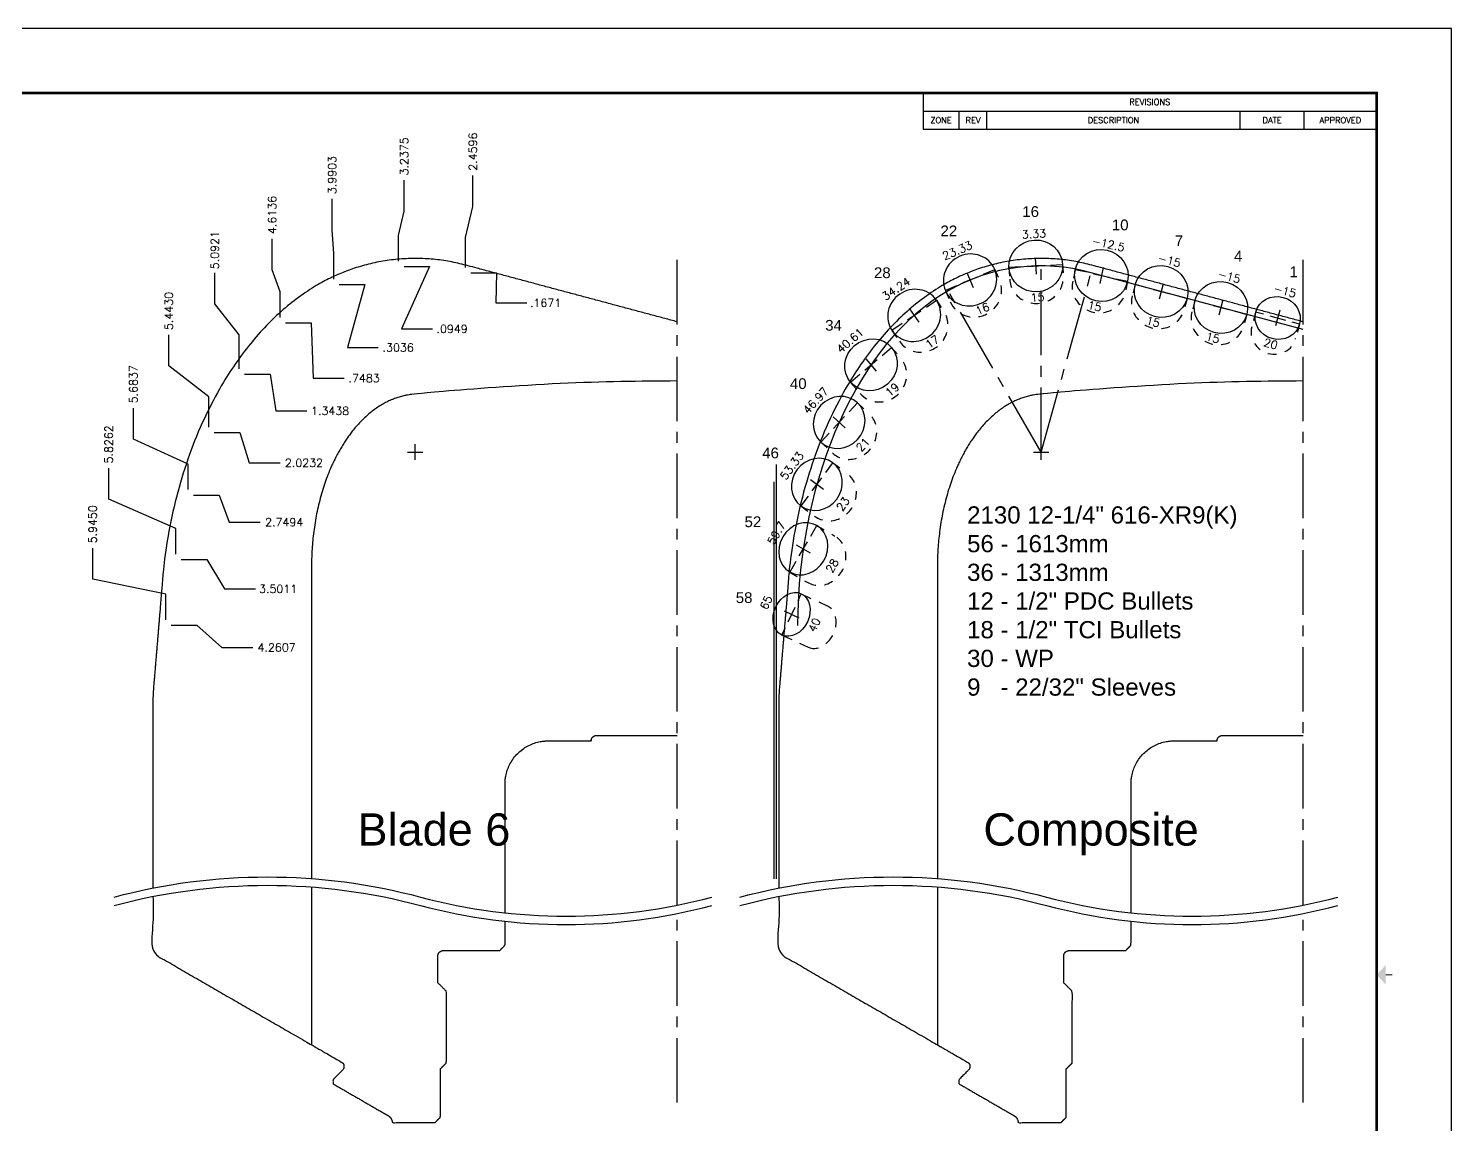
# Model space of a CAD drawing. Header units: inches. Extents: x -34 to 55.4, y 0 to 22.
# Drawn here: x 17.46 to 34, y 9.26 to 22 of the extents above; entities that cross this region are included whole.
import ezdxf
from ezdxf.enums import TextEntityAlignment as Align

# ---------------------------------------------------------------- set-up
doc = ezdxf.new("R2010")
doc.units = ezdxf.units.IN
doc.header["$MEASUREMENT"] = 0
doc.header["$PDMODE"] = 35
doc.linetypes.add('CENTER2', pattern=[1.125, 0.75, -0.125, 0.125, -0.125])
doc.linetypes.add('HIDDEN2', pattern=[0.1875, 0.125, -0.0625])
doc.layers.get('Defpoints').update_dxf_attribs({"color": 10})
for name, color, linetype in [('Blade1', 30, 'Continuous'), ('CLine', 5, 'CENTER2'), ('Dims', 4, 'Continuous'), ('TEXT', 3, 'Continuous'), ('Title Block', 7, 'Continuous')]:
    doc.layers.add(name, color=color, linetype=linetype)
doc.styles.add('RomanD', font='romand.shx', dxfattribs={"width": 0.9})
doc.styles.add('RomanS', font='romans')
doc.styles.get("Standard").update_dxf_attribs({"font": 'arial.ttf'})
doc.dimstyles.new('Copy of Standard', dxfattribs={"dimtxt": 0.094, "dimasz": 0.18, "dimexe": 0.0625, "dimexo": 0.0625, "dimgap": 0.045, "dimtad": 0, "dimtih": 1, "dimtoh": 1, "dimdec": 4, "dimzin": 4, "dimdsep": 46, "dimtxsty": 'RomanS', "dimcen": 0.09, "dimadec": 3, "dimazin": 1, "dimtfac": 1, "dimtdec": 4, "dimtofl": 0, "dimtmove": 0, "dimatfit": 1, "dimfxl": 1, "dimtolj": 1, "dimtzin": 0, "dimarcsym": 0})

# ---------------------------------------------------------------- blocks, each defined once
blk = doc.blocks.new('COT_Dblock')
at = {"layer": 'Defpoints'}
blk.add_point((33.812, 21.812), dxfattribs=at)
at = {"layer": 'Title Block'}
for p, q in [((27.857, 21.25), (27.857, 20.828)), ((27.857, 21.039), (33.13, 21.039)), ((28.278, 20.828), (28.278, 21.039)), ((28.599, 20.828), (28.599, 21.039)), ((31.544, 20.828), (31.544, 21.039)), ((32.286, 20.828), (32.286, 21.039)), ((27.857, 20.828), (33.13, 20.828))]:
    blk.add_line(p, q, dxfattribs=at)
at = {"layer": 'Title Block', "color": 8}
blk.add_lwpolyline([(0, 0), (34, 0), (34, 22), (0, 22)], close=True, dxfattribs=at)
at = {"layer": 'Title Block', "const_width": 0.03}
blk.add_lwpolyline([(33.13, 21.25), (0.87, 21.25), (0.87, 0.75), (33.13, 0.75)], close=True, dxfattribs=at)
at = {"layer": 'Title Block', "const_width": 0.015}
blk.add_lwpolyline([(33.31, 11), (33.235, 11)], dxfattribs=at)
at = {"layer": 'Title Block'}
blk.add_solid([(33.235, 10.887), (33.235, 11.113), (33.13, 11)], dxfattribs=at)
at = {"layer": 'Title Block', "style": 'RomanS'}
for s, height, p in [('REVISIONS', 0.0703, (30.493, 21.145)), ('ZONE', 0.0703, (28.067, 20.934)), ('REV', 0.0703, (28.439, 20.934)), ('DESCRIPTION', 0.07031, (30.071, 20.934)), ('DATE', 0.0703, (31.915, 20.934)), ('APPROVED', 0.0703, (32.708, 20.934))]:
    blk.add_text(s, height=height, dxfattribs=at).set_placement(p, align=Align.MIDDLE_CENTER)
at = {"layer": 'Title Block', "color": 1, "style": 'RomanS', "flags": 8}
for tag, p in [('FNAME', (0.62, 3.75)), ('REVDATE', (0.62, 2.25)), ('USER', (0.62, 0.75))]:
    blk.add_attdef(tag, text='', height=0.047, rotation=90, dxfattribs=at).set_placement(p, align=Align.BOTTOM_LEFT)
at = {"layer": 'Title Block', "color": 3, "style": 'RomanS', "flags": 8}
blk.add_attdef('DRAWN', text='', height=0.11, dxfattribs=at).set_placement((28.7, 1.984), align=Align.MIDDLE_CENTER)
for tag, p in [('DDATE', (28.356, 1.672)), ('CHECK', (28.356, 1.406)), ('MATRL', (28.356, 1.149)), ('PDATE', (28.356, 0.883)), ('SCALE', (29.896, 0.855)), ('SHEET', (32.005, 0.855))]:
    blk.add_attdef(tag, text='', height=0.094, dxfattribs=at).set_placement(p, align=Align.MIDDLE_LEFT)
at = {"layer": 'Title Block', "color": 3, "style": 'RomanD', "width": 0.9, "flags": 8}
for tag, height, p in [('TITL1', 0.125, (31.337, 1.684)), ('TITL2', 0.094, (31.337, 1.514)), ('TITL3', 0.094, (31.337, 1.374))]:
    blk.add_attdef(tag, text='', height=height, dxfattribs=at).set_placement(p, align=Align.MIDDLE_CENTER)
at = {"layer": 'Title Block', "color": 3, "style": 'RomanS', "flags": 8}
for tag, p in [('FSCM#', (30.337, 1.121)), ('DWG#', (31.81, 1.121)), ('REV#', (32.97, 1.121))]:
    blk.add_attdef(tag, text='', height=0.094, dxfattribs=at).set_placement(p, align=Align.TOP_CENTER)
blk = doc.blocks.new('CMark')
at = {"layer": 'CLine'}
for p, q in [((-0.094, 0), (0.094, 0)), ((0, 0.094), (0, -0.094))]:
    blk.add_line(p, q, dxfattribs=at)
blk = doc.blocks.new('1613@15')
for p, q in [((-0.17, 0), (-0.312, 0)), ((0.171, 0), (0.312, 0))]:
    blk.add_line(p, q)
at = {"color": 8, "linetype": 'HIDDEN2', "ltscale": 0.5}
blk.add_line((-0.312, 0), (-0.312, -0.135), dxfattribs=at)
at = {"color": 8, "linetype": 'HIDDEN2', "ltscale": 0.5, "flags": 128}
blk.add_lwpolyline([(0.312, 0), (0.312, -0.135)], dxfattribs=at)
blk.add_ellipse((0, 0), major_axis=(-0.312, 0), ratio=0.965926, start_param=-3.141592653589793, end_param=3.141592653589793)
at = {"color": 8, "linetype": 'HIDDEN2', "ltscale": 0.5}
blk.add_ellipse((0, -0.135), major_axis=(-0.312, 0), ratio=0.965926, start_param=0, end_param=3.141593, dxfattribs=at)
blk.add_blockref('CMark', (0, 0))
at = {"style": 'RomanS'}
blk.add_text('15', height=0.094, dxfattribs=at).set_placement((0, -0.364), align=Align.MIDDLE_CENTER)
blk.add_attdef('ANG', text='', height=0.094, dxfattribs=at).set_placement((0, 0.298), align=Align.BOTTOM_CENTER)
blk = doc.blocks.new('1313@20')
for p, q in [((-0.17, 0), (-0.265, 0)), ((0.171, 0), (0.264, 0))]:
    blk.add_line(p, q)
at = {"color": 8, "linetype": 'HIDDEN2', "ltscale": 0.5}
blk.add_line((-0.265, 0), (-0.265, -0.178), dxfattribs=at)
at = {"color": 8, "linetype": 'HIDDEN2', "ltscale": 0.5, "flags": 128}
blk.add_lwpolyline([(0.264, 0), (0.264, -0.178)], dxfattribs=at)
blk.add_ellipse((0, 0), major_axis=(0.264, 0), ratio=0.939693)
at = {"color": 8, "linetype": 'HIDDEN2', "ltscale": 0.5}
blk.add_ellipse((0, -0.178), major_axis=(0.264, 0), ratio=0.939693, start_param=3.141593, end_param=6.283185, dxfattribs=at)
blk.add_blockref('CMark', (0, 0))
at = {"style": 'RomanS'}
blk.add_text('20', height=0.094, dxfattribs=at).set_placement((0, -0.311), align=Align.MIDDLE_CENTER)
blk.add_attdef('ANG', text='', height=0.094, dxfattribs=at).set_placement((0, 0.251), align=Align.BOTTOM_CENTER)
blk = doc.blocks.new('*D297')
at = {"layer": 'Defpoints', "color": 0, "transparency": 16777216}
for p in [(22.625, 20.29), (25, 19.327), (22.54, 19.16)]:
    blk.add_point(p, dxfattribs=at)
at = {"layer": 'Dims', "color": 0, "lineweight": -2, "transparency": 16777216}
for p, q in [((22.625, 19.93), (22.625, 20.29)), ((22.54, 19.57), (22.625, 19.93)), ((22.54, 19.222), (22.54, 19.57))]:
    blk.add_line(p, q, dxfattribs=at)
at = {"layer": 'Dims', "color": 0, "transparency": 16777216, "insert": (22.625, 20.568), "char_height": 0.094, "attachment_point": 5, "rotation": 90, "style": 'RomanS'}
blk.add_mtext('\\A1;2.4596', dxfattribs=at)
blk = doc.blocks.new('*D298')
at = {"layer": 'Defpoints', "color": 0, "transparency": 16777216}
for p in [(21.826, 20.236), (21.762, 19.232), (25, 19.327)]:
    blk.add_point(p, dxfattribs=at)
at = {"layer": 'Dims', "color": 0, "lineweight": -2, "transparency": 16777216}
for p, q in [((21.826, 19.876), (21.826, 20.236)), ((21.762, 19.592), (21.826, 19.876)), ((21.762, 19.294), (21.762, 19.592))]:
    blk.add_line(p, q, dxfattribs=at)
at = {"layer": 'Dims', "color": 0, "transparency": 16777216, "insert": (21.826, 20.513), "char_height": 0.094, "attachment_point": 5, "rotation": 90, "style": 'RomanS'}
blk.add_mtext('\\A1;3.2375', dxfattribs=at)
blk = doc.blocks.new('*D299')
at = {"layer": 'Defpoints', "color": 0, "transparency": 16777216}
for p in [(20.989, 20.019), (25, 19.327), (21.01, 19.023)]:
    blk.add_point(p, dxfattribs=at)
at = {"layer": 'Dims', "color": 0, "lineweight": -2, "transparency": 16777216}
for p, q in [((20.989, 19.659), (20.989, 20.019)), ((21.01, 19.383), (20.989, 19.659)), ((21.01, 19.086), (21.01, 19.383))]:
    blk.add_line(p, q, dxfattribs=at)
at = {"layer": 'Dims', "color": 0, "transparency": 16777216, "insert": (20.989, 20.296), "char_height": 0.094, "attachment_point": 5, "rotation": 90, "style": 'RomanS'}
blk.add_mtext('\\A1;3.9903', dxfattribs=at)
blk = doc.blocks.new('*D300')
at = {"layer": 'Defpoints', "color": 0, "transparency": 16777216}
for p in [(20.291, 19.554), (25, 19.327), (20.386, 18.578)]:
    blk.add_point(p, dxfattribs=at)
at = {"layer": 'Dims', "color": 0, "lineweight": -2, "transparency": 16777216}
for p, q in [((20.291, 19.194), (20.291, 19.554)), ((20.386, 18.938), (20.291, 19.194)), ((20.386, 18.641), (20.386, 18.938))]:
    blk.add_line(p, q, dxfattribs=at)
at = {"layer": 'Dims', "color": 0, "transparency": 16777216, "insert": (20.291, 19.832), "char_height": 0.094, "attachment_point": 5, "rotation": 90, "style": 'RomanS'}
blk.add_mtext('\\A1;4.6136', dxfattribs=at)
blk = doc.blocks.new('*D301')
at = {"layer": 'Defpoints', "color": 0, "transparency": 16777216}
for p in [(25, 19.327), (19.625, 19.159), (19.908, 17.983)]:
    blk.add_point(p, dxfattribs=at)
at = {"layer": 'Dims', "color": 0, "lineweight": -2, "transparency": 16777216}
for p, q in [((19.625, 18.799), (19.625, 19.159)), ((19.908, 18.439), (19.625, 18.799)), ((19.908, 18.045), (19.908, 18.439))]:
    blk.add_line(p, q, dxfattribs=at)
at = {"layer": 'Dims', "color": 0, "transparency": 16777216, "insert": (19.625, 19.423), "char_height": 0.094, "attachment_point": 5, "rotation": 90, "style": 'RomanS'}
blk.add_mtext('\\A1;5.0921', dxfattribs=at)
blk = doc.blocks.new('*D302')
at = {"layer": 'Defpoints', "color": 0, "transparency": 16777216}
for p in [(25, 19.327), (19.09, 18.438), (19.557, 17.303)]:
    blk.add_point(p, dxfattribs=at)
at = {"layer": 'Dims', "color": 0, "lineweight": -2, "transparency": 16777216}
for p, q in [((19.09, 18.078), (19.09, 18.438)), ((19.557, 17.718), (19.09, 18.078)), ((19.557, 17.366), (19.557, 17.718))]:
    blk.add_line(p, q, dxfattribs=at)
at = {"layer": 'Dims', "color": 0, "transparency": 16777216, "insert": (19.09, 18.716), "char_height": 0.094, "attachment_point": 5, "rotation": 90, "style": 'RomanS'}
blk.add_mtext('\\A1;5.4430', dxfattribs=at)
blk = doc.blocks.new('*D303')
at = {"layer": 'Defpoints', "color": 0, "transparency": 16777216}
for p in [(25, 19.327), (18.679, 17.586), (19.316, 16.577)]:
    blk.add_point(p, dxfattribs=at)
at = {"layer": 'Dims', "color": 0, "lineweight": -2, "transparency": 16777216}
for p, q in [((18.679, 17.226), (18.679, 17.586)), ((19.316, 16.937), (18.679, 17.226)), ((19.316, 16.64), (19.316, 16.937))]:
    blk.add_line(p, q, dxfattribs=at)
at = {"layer": 'Dims', "color": 0, "transparency": 16777216, "insert": (18.679, 17.864), "char_height": 0.094, "attachment_point": 5, "rotation": 90, "style": 'RomanS'}
blk.add_mtext('\\A1;5.6837', dxfattribs=at)
blk = doc.blocks.new('*D304')
at = {"layer": 'Defpoints', "color": 0, "transparency": 16777216}
for p in [(25, 19.327), (18.392, 16.889), (19.174, 15.826)]:
    blk.add_point(p, dxfattribs=at)
at = {"layer": 'Dims', "color": 0, "lineweight": -2, "transparency": 16777216}
for p, q in [((18.392, 16.529), (18.392, 16.889)), ((19.174, 16.186), (18.392, 16.529)), ((19.174, 15.888), (19.174, 16.186))]:
    blk.add_line(p, q, dxfattribs=at)
at = {"layer": 'Dims', "color": 0, "transparency": 16777216, "insert": (18.392, 17.166), "char_height": 0.094, "attachment_point": 5, "rotation": 90, "style": 'RomanS'}
blk.add_mtext('\\A1;5.8262', dxfattribs=at)
blk = doc.blocks.new('*D305')
at = {"layer": 'Defpoints', "color": 0, "transparency": 16777216}
for p in [(25, 19.327), (18.206, 15.959), (19.055, 15.066)]:
    blk.add_point(p, dxfattribs=at)
at = {"layer": 'Dims', "color": 0, "lineweight": -2, "transparency": 16777216}
for p, q in [((18.206, 15.599), (18.206, 15.959)), ((19.055, 15.426), (18.206, 15.599)), ((19.055, 15.128), (19.055, 15.426))]:
    blk.add_line(p, q, dxfattribs=at)
at = {"layer": 'Dims', "color": 0, "transparency": 16777216, "insert": (18.206, 16.237), "char_height": 0.094, "attachment_point": 5, "rotation": 90, "style": 'RomanS'}
blk.add_mtext('\\A1;5.9450', dxfattribs=at)
blk = doc.blocks.new('*D306')
at = {"layer": 'Defpoints', "color": 0, "transparency": 16777216}
for p in [(25, 19.327), (19.055, 15.066), (20.067, 14.805)]:
    blk.add_point(p, dxfattribs=at)
at = {"layer": 'Dims', "color": 0, "lineweight": -2, "transparency": 16777216}
for p, q in [((19.117, 15.066), (19.415, 15.066)), ((19.415, 15.066), (19.707, 14.805)), ((19.707, 14.805), (20.067, 14.805))]:
    blk.add_line(p, q, dxfattribs=at)
at = {"layer": 'Dims', "color": 0, "transparency": 16777216, "insert": (20.344, 14.805), "char_height": 0.094, "attachment_point": 5, "style": 'RomanS'}
blk.add_mtext('\\A1;4.2607', dxfattribs=at)
blk = doc.blocks.new('*D307')
at = {"layer": 'Defpoints', "color": 0, "transparency": 16777216}
for p in [(25, 19.327), (19.174, 15.826), (20.098, 15.486)]:
    blk.add_point(p, dxfattribs=at)
at = {"layer": 'Dims', "color": 0, "lineweight": -2, "transparency": 16777216}
for p, q in [((19.236, 15.826), (19.534, 15.826)), ((19.534, 15.826), (19.738, 15.486)), ((19.738, 15.486), (20.098, 15.486))]:
    blk.add_line(p, q, dxfattribs=at)
at = {"layer": 'Dims', "color": 0, "transparency": 16777216, "insert": (20.362, 15.486), "char_height": 0.094, "attachment_point": 5, "style": 'RomanS'}
blk.add_mtext('\\A1;3.5011', dxfattribs=at)
blk = doc.blocks.new('*D308')
at = {"layer": 'Defpoints', "color": 0, "transparency": 16777216}
for p in [(25, 19.327), (19.316, 16.577), (20.152, 16.261)]:
    blk.add_point(p, dxfattribs=at)
at = {"layer": 'Dims', "color": 0, "lineweight": -2, "transparency": 16777216}
for p, q in [((19.379, 16.577), (19.676, 16.577)), ((19.676, 16.577), (19.792, 16.261)), ((19.792, 16.261), (20.152, 16.261))]:
    blk.add_line(p, q, dxfattribs=at)
at = {"layer": 'Dims', "color": 0, "transparency": 16777216, "insert": (20.432, 16.261), "char_height": 0.094, "attachment_point": 5, "style": 'RomanS'}
blk.add_mtext('\\A1;2.7494', dxfattribs=at)
blk = doc.blocks.new('*D309')
at = {"layer": 'Defpoints', "color": 0, "transparency": 16777216}
for p in [(25, 19.327), (19.557, 17.303), (20.384, 16.951)]:
    blk.add_point(p, dxfattribs=at)
at = {"layer": 'Dims', "color": 0, "lineweight": -2, "transparency": 16777216}
for p, q in [((19.619, 17.303), (19.917, 17.303)), ((19.917, 17.303), (20.024, 16.951)), ((20.024, 16.951), (20.384, 16.951))]:
    blk.add_line(p, q, dxfattribs=at)
at = {"layer": 'Dims', "color": 0, "transparency": 16777216, "insert": (20.662, 16.951), "char_height": 0.094, "attachment_point": 5, "style": 'RomanS'}
blk.add_mtext('\\A1;2.0232', dxfattribs=at)
blk = doc.blocks.new('*D310')
at = {"layer": 'Defpoints', "color": 0, "transparency": 16777216}
for p in [(25, 19.327), (19.908, 17.983), (20.694, 17.555)]:
    blk.add_point(p, dxfattribs=at)
at = {"layer": 'Dims', "color": 0, "lineweight": -2, "transparency": 16777216}
for p, q in [((19.97, 17.983), (20.268, 17.983)), ((20.268, 17.983), (20.334, 17.555)), ((20.334, 17.555), (20.694, 17.555))]:
    blk.add_line(p, q, dxfattribs=at)
at = {"layer": 'Dims', "color": 0, "transparency": 16777216, "insert": (20.966, 17.555), "char_height": 0.094, "attachment_point": 5, "style": 'RomanS'}
blk.add_mtext('\\A1;1.3438', dxfattribs=at)
blk = doc.blocks.new('*D311')
at = {"layer": 'Defpoints', "color": 0, "transparency": 16777216}
for p in [(25, 19.327), (20.386, 18.578), (21.13, 17.935)]:
    blk.add_point(p, dxfattribs=at)
at = {"layer": 'Dims', "color": 0, "lineweight": -2, "transparency": 16777216}
for p, q in [((20.449, 18.578), (20.746, 18.578)), ((20.746, 18.578), (20.77, 17.935)), ((20.77, 17.935), (21.13, 17.935))]:
    blk.add_line(p, q, dxfattribs=at)
at = {"layer": 'Dims', "color": 0, "transparency": 16777216, "insert": (21.361, 17.935), "char_height": 0.094, "attachment_point": 5, "style": 'RomanS'}
blk.add_mtext('\\A1;.7483', dxfattribs=at)
blk = doc.blocks.new('*D312')
at = {"layer": 'Defpoints', "color": 0, "transparency": 16777216}
for p in [(25, 19.327), (21.01, 19.023), (21.526, 18.291)]:
    blk.add_point(p, dxfattribs=at)
at = {"layer": 'Dims', "color": 0, "lineweight": -2, "transparency": 16777216}
for p, q in [((21.072, 19.023), (21.37, 19.023)), ((21.37, 19.023), (21.166, 18.291)), ((21.166, 18.291), (21.526, 18.291))]:
    blk.add_line(p, q, dxfattribs=at)
at = {"layer": 'Dims', "color": 0, "transparency": 16777216, "insert": (21.757, 18.291), "char_height": 0.094, "attachment_point": 5, "style": 'RomanS'}
blk.add_mtext('\\A1;.3036', dxfattribs=at)
blk = doc.blocks.new('*D313')
at = {"layer": 'Defpoints', "color": 0, "transparency": 16777216}
for p in [(21.762, 19.232), (25, 19.327), (22.156, 18.508)]:
    blk.add_point(p, dxfattribs=at)
at = {"layer": 'Dims', "color": 0, "lineweight": -2, "transparency": 16777216}
for p, q in [((22.122, 19.232), (21.796, 18.508)), ((21.825, 19.232), (22.122, 19.232)), ((21.796, 18.508), (22.156, 18.508))]:
    blk.add_line(p, q, dxfattribs=at)
at = {"layer": 'Dims', "color": 0, "transparency": 16777216, "insert": (22.384, 18.508), "char_height": 0.094, "attachment_point": 5, "style": 'RomanS'}
blk.add_mtext('\\A1;.0949', dxfattribs=at)
blk = doc.blocks.new('*D314')
at = {"layer": 'Defpoints', "color": 0, "transparency": 16777216}
for p in [(25, 19.327), (22.54, 19.16), (23.253, 18.81)]:
    blk.add_point(p, dxfattribs=at)
at = {"layer": 'Dims', "color": 0, "lineweight": -2, "transparency": 16777216}
for p, q in [((22.603, 19.16), (22.9, 19.16)), ((22.9, 19.16), (22.893, 18.81)), ((22.893, 18.81), (23.253, 18.81))]:
    blk.add_line(p, q, dxfattribs=at)
at = {"layer": 'Dims', "color": 0, "transparency": 16777216, "insert": (23.47, 18.81), "char_height": 0.094, "attachment_point": 5, "style": 'RomanS'}
blk.add_mtext('\\A1;.1671', dxfattribs=at)
blk = doc.blocks.new('1313@40')
for p, q in [((-0.265, 0), (-0.177, 0)), ((0.177, 0), (0.264, 0))]:
    blk.add_line(p, q)
at = {"color": 8, "linetype": 'HIDDEN2'}
for p, q in [((-0.265, 0), (-0.265, -0.334)), ((0.264, 0), (0.264, -0.334))]:
    blk.add_line(p, q, dxfattribs=at)
blk.add_ellipse((0, 0), major_axis=(0.265, 0), ratio=0.765974)
blk.add_ellipse((0, -0.334), major_axis=(-0.265, 0), ratio=0.765974, start_param=0, end_param=3.141593, dxfattribs=at)
blk.add_blockref('CMark', (0, 0))
at = {"style": 'RomanS'}
blk.add_text('40', height=0.094, dxfattribs=at).set_placement((0, -0.292), align=Align.MIDDLE_CENTER)
blk.add_attdef('ANG', text='', height=0.094, dxfattribs=at).set_placement((0, 0.251), align=Align.BOTTOM_CENTER)
blk = doc.blocks.new('1613@28')
for p, q in [((-0.17, 0), (-0.313, 0)), ((0.171, 0), (0.312, 0))]:
    blk.add_line(p, q)
at = {"color": 8, "linetype": 'HIDDEN2', "ltscale": 0.5}
blk.add_line((-0.313, 0), (-0.313, -0.244), dxfattribs=at)
at = {"color": 8, "linetype": 'HIDDEN2', "ltscale": 0.5, "flags": 128}
blk.add_lwpolyline([(0.312, 0), (0.312, -0.244)], dxfattribs=at)
blk.add_ellipse((0, 0), major_axis=(-0.312, 0), ratio=0.882944, start_param=3.141593, end_param=9.424778)
at = {"color": 8, "linetype": 'HIDDEN2', "ltscale": 0.5}
blk.add_ellipse((0, -0.244), major_axis=(-0.312, 0), ratio=0.882944, start_param=0, end_param=3.141593, dxfattribs=at)
blk.add_blockref('CMark', (0, 0))
at = {"style": 'RomanS'}
blk.add_text('28', height=0.094, dxfattribs=at).set_placement((0, -0.389), align=Align.MIDDLE_CENTER)
blk.add_attdef('ANG', text='', height=0.094, dxfattribs=at).set_placement((0, 0.287), align=Align.BOTTOM_CENTER)
blk = doc.blocks.new('1613@23')
for p, q in [((-0.17, 0), (-0.313, 0)), ((0.171, 0), (0.312, 0))]:
    blk.add_line(p, q)
at = {"color": 8, "linetype": 'HIDDEN2', "ltscale": 0.5}
blk.add_line((-0.313, 0), (-0.313, -0.203), dxfattribs=at)
at = {"color": 8, "linetype": 'HIDDEN2', "ltscale": 0.5, "flags": 128}
blk.add_lwpolyline([(0.312, 0), (0.312, -0.203)], dxfattribs=at)
blk.add_ellipse((0, 0), major_axis=(-0.312, 0), ratio=0.920512, start_param=3.141593, end_param=9.424778)
at = {"color": 8, "linetype": 'HIDDEN2', "ltscale": 0.5}
blk.add_ellipse((0, -0.203), major_axis=(-0.312, 0), ratio=0.920512, start_param=0, end_param=3.141593, dxfattribs=at)
blk.add_blockref('CMark', (0, 0))
at = {"style": 'RomanS'}
blk.add_text('23', height=0.094, dxfattribs=at).set_placement((-0.001, -0.379), align=Align.MIDDLE_CENTER)
blk.add_attdef('ANG', text='', height=0.094, dxfattribs=at).set_placement((0, 0.287), align=Align.BOTTOM_CENTER)
blk = doc.blocks.new('1613@21')
for p, q in [((-0.17, 0), (-0.313, 0)), ((0.171, 0), (0.312, 0))]:
    blk.add_line(p, q)
at = {"color": 8, "linetype": 'HIDDEN2', "ltscale": 0.5}
blk.add_line((-0.313, 0), (-0.313, -0.186), dxfattribs=at)
at = {"color": 8, "linetype": 'HIDDEN2', "ltscale": 0.5, "flags": 128}
blk.add_lwpolyline([(0.312, 0), (0.312, -0.186)], dxfattribs=at)
blk.add_ellipse((0, 0), major_axis=(-0.312, 0), ratio=0.933568, start_param=3.141593, end_param=9.424778)
at = {"color": 8, "linetype": 'HIDDEN2', "ltscale": 0.5}
blk.add_ellipse((0, -0.186), major_axis=(-0.312, 0), ratio=0.933568, start_param=0, end_param=3.141593, dxfattribs=at)
blk.add_blockref('CMark', (0, 0))
at = {"style": 'RomanS'}
blk.add_text('21', height=0.094, dxfattribs=at).set_placement((0, -0.377), align=Align.MIDDLE_CENTER)
blk.add_attdef('ANG', text='', height=0.094, dxfattribs=at).set_placement((0, 0.298), align=Align.BOTTOM_CENTER)
blk = doc.blocks.new('1613@19')
for p, q in [((-0.17, 0), (-0.313, 0)), ((0.171, 0), (0.312, 0))]:
    blk.add_line(p, q)
at = {"color": 8, "linetype": 'HIDDEN2', "ltscale": 0.5}
blk.add_line((-0.313, 0), (-0.313, -0.169), dxfattribs=at)
at = {"color": 8, "linetype": 'HIDDEN2', "ltscale": 0.5, "flags": 128}
blk.add_lwpolyline([(0.312, 0), (0.312, -0.169)], dxfattribs=at)
at = {"extrusion": (0, 0, -1)}
blk.add_ellipse((0, 0), major_axis=(-0.312, 0), ratio=0.945519, start_param=3.141593, end_param=9.424778, dxfattribs=at)
at = {"color": 8, "linetype": 'HIDDEN2', "ltscale": 0.5}
blk.add_ellipse((0, -0.169), major_axis=(0.312, 0), ratio=0.945519, start_param=3.141593, end_param=6.283185, dxfattribs=at)
blk.add_blockref('CMark', (0, 0))
at = {"style": 'RomanS'}
blk.add_text('19', height=0.094, dxfattribs=at).set_placement((0, -0.379), align=Align.MIDDLE_CENTER)
blk.add_attdef('ANG', text='', height=0.094, dxfattribs=at).set_placement((0, 0.298), align=Align.BOTTOM_CENTER)
blk = doc.blocks.new('1613@17')
for p, q in [((-0.17, 0), (-0.313, 0)), ((0.171, 0), (0.312, 0))]:
    blk.add_line(p, q)
at = {"color": 8, "linetype": 'HIDDEN2', "ltscale": 0.5}
blk.add_line((-0.313, 0), (-0.313, -0.152), dxfattribs=at)
at = {"color": 8, "linetype": 'HIDDEN2', "ltscale": 0.5, "flags": 128}
blk.add_lwpolyline([(0.312, 0), (0.312, -0.152)], dxfattribs=at)
blk.add_ellipse((0, 0), major_axis=(-0.312, 0), ratio=0.95632, start_param=3.141593, end_param=9.424778)
at = {"color": 8, "linetype": 'HIDDEN2', "ltscale": 0.5}
blk.add_ellipse((0, -0.152), major_axis=(-0.312, 0), ratio=0.95632, start_param=0, end_param=3.141593, dxfattribs=at)
blk.add_blockref('CMark', (0, 0))
at = {"style": 'RomanS'}
blk.add_text('17', height=0.094, dxfattribs=at).set_placement((0.001, -0.373), align=Align.MIDDLE_CENTER)
blk.add_attdef('ANG', text='', height=0.094, dxfattribs=at).set_placement((0, 0.298), align=Align.BOTTOM_CENTER)
blk = doc.blocks.new('1613@16')
for p, q in [((-0.17, 0), (-0.312, 0)), ((0.171, 0), (0.312, 0))]:
    blk.add_line(p, q)
at = {"color": 8, "linetype": 'HIDDEN2', "ltscale": 0.5}
blk.add_line((-0.312, 0), (-0.312, -0.143), dxfattribs=at)
at = {"color": 8, "linetype": 'HIDDEN2', "ltscale": 0.5, "flags": 128}
blk.add_lwpolyline([(0.312, 0), (0.312, -0.143)], dxfattribs=at)
at = {"extrusion": (0, 0, -1)}
blk.add_ellipse((0, 0), major_axis=(-0.312, 0), ratio=0.961248, start_param=-3.141592653589793, end_param=3.141592653589793, dxfattribs=at)
at = {"color": 8, "linetype": 'HIDDEN2', "ltscale": 0.5}
blk.add_ellipse((0, -0.143), major_axis=(0.312, 0), ratio=0.953717, start_param=3.141593, end_param=6.283185, dxfattribs=at)
blk.add_blockref('CMark', (0, 0))
at = {"style": 'RomanS'}
blk.add_text('16', height=0.094, dxfattribs=at).set_placement((0, -0.364), align=Align.MIDDLE_CENTER)
blk.add_attdef('ANG', text='', height=0.094, dxfattribs=at).set_placement((0, 0.298), align=Align.BOTTOM_CENTER)

msp = doc.modelspace()

# ---------------------------------------------------------------- linework, layer by layer
at = {"color": 1}
for p, q in [((32.27467, 18.50056), (29.81175, 19.16049)), ((26.14967, 16.93138), (26.14967, 12.11695)), ((26.12467, 16.73147), (26.12467, 12.11695))]:
    msp.add_line(p, q, dxfattribs=at)
for points in [[(18.45493, 11.90401, -0.1312544), (22.0161, 11.90401, 0.1312544), (25.40304, 11.90401)], [(25.72971, 11.90401, -0.1312544), (29.29088, 11.90401, 0.1312544), (32.67782, 11.90401)], [(18.45493, 11.80651, -0.1312544), (22.0161, 11.80651, 0.1312544), (25.40304, 11.80651)], [(25.72971, 11.80651, -0.1312544), (29.29088, 11.80651, 0.1312544), (32.67782, 11.80651)]]:
    msp.add_lwpolyline(points, format="xyb")
msp.add_arc((29.22938, 17.07666), 2.16369, 74.385854, 120.000661, dxfattribs=at)
msp.add_ellipse((29.05867, 15.00056), major_axis=(0, 4.20382), ratio=0.63323358, start_param=0.34934467, end_param=1.55616141, dxfattribs=at)
at = {"color": 7, "linetype": 'Continuous'}
for points in [[(18.90614, 11.91094), (18.90614, 11.58074), (18.90614, 11.25055), (19.82801, 10.7183), (20.74989, 10.18606), (20.92958, 10.08231), (21.10926, 9.97857), (21.12489, 9.96955), (21.12489, 9.95151), (21.12489, 9.93575), (21.12489, 9.91999), (21.12489, 9.90705), (21.11574, 9.8979), (21.05781, 9.83997), (20.99989, 9.78205), (20.99989, 9.75758), (20.99989, 9.7331), (21.3202, 9.54817), (21.64051, 9.36324), (21.68739, 9.33618), (21.68739, 9.28205), (21.93614, 9.28205), (22.18489, 9.28205), (22.21614, 9.3133), (22.24739, 9.34455), (22.24739, 9.6258), (22.24739, 9.90705), (22.28246, 9.94212), (22.31754, 9.9772), (22.31754, 10.39267), (22.31754, 10.80815), (22.26809, 10.8576), (22.21864, 10.90705), (22.21864, 11.0633), (22.21864, 11.21955), (22.21864, 11.28205), (22.28114, 11.28205), (22.60926, 11.28205), (22.93739, 11.28205), (22.96864, 11.3133), (22.99989, 11.34455), (22.99989, 11.48363), (22.99989, 11.62272)], [(26.18092, 11.91094), (26.18092, 11.58074), (26.18092, 11.25055), (27.10279, 10.7183), (28.02467, 10.18606), (28.20436, 10.08231), (28.38404, 9.97857), (28.39967, 9.96955), (28.39967, 9.95151), (28.39967, 9.93575), (28.39967, 9.91999), (28.39967, 9.90705), (28.39052, 9.8979), (28.33259, 9.83997), (28.27467, 9.78205), (28.27467, 9.75758), (28.27467, 9.7331), (28.59498, 9.54817), (28.91529, 9.36324), (28.96217, 9.33618), (28.96217, 9.28205), (29.21092, 9.28205), (29.45967, 9.28205), (29.49092, 9.3133), (29.52217, 9.34455), (29.52217, 9.6258), (29.52217, 9.90705), (29.55724, 9.94212), (29.59232, 9.9772), (29.59232, 10.39267), (29.59232, 10.80815), (29.54287, 10.8576), (29.49342, 10.90705), (29.49342, 11.0633), (29.49342, 11.21955), (29.49342, 11.28205), (29.55592, 11.28205), (29.88404, 11.28205), (30.21217, 11.28205), (30.24342, 11.3133), (30.27467, 11.34455), (30.27467, 11.48363), (30.27467, 11.62272)]]:
    msp.add_rational_spline(points, [1, 1, 1, 1, 1, 1, 1, 0.866025403784, 1, 1, 1, 0.923879532511, 1, 1, 1, 1, 1, 1, 1, 0.866025403784, 1, 1, 1, 1, 1, 1, 1, 1, 1, 1, 1, 1, 1, 1, 1, 0.707106781187, 1, 1, 1, 1, 1, 1, 1], degree=2, knots=[4.59383811, 4.59383811, 4.59383811, 4.8139707, 4.8139707, 5.8139707, 5.8139707, 6.8139707, 6.8139707, 7.86116825, 7.86116825, 8.86116825, 8.86116825, 9.64656642, 9.64656642, 10.64656642, 10.64656642, 11.64656642, 11.64656642, 12.64656642, 12.64656642, 13.69376397, 13.69376397, 14.69376397, 14.69376397, 15.69376397, 15.69376397, 16.69376397, 16.69376397, 17.69376397, 17.69376397, 18.69376397, 18.69376397, 19.69376397, 19.69376397, 20.69376397, 20.69376397, 22.26456029, 22.26456029, 23.26456029, 23.26456029, 24.26456029, 24.26456029, 24.41291801, 24.41291801, 24.41291801], dxfattribs=at)
for points in [[(20.74989, 12.02102), (20.74989, 11.10354), (20.74989, 10.18606)], [(28.02467, 12.02102), (28.02467, 11.10354), (28.02467, 10.18606)]]:
    msp.add_open_spline(points, degree=2, dxfattribs=at)
at = {"layer": 'CLine'}
for p, q in [((29.22938, 17.07666), (29.22938, 19.24034)), ((32.27467, 11.80984), (32.27467, 19.32666)), ((29.22938, 17.07666), (29.81175, 19.16049)), ((29.22938, 17.07666), (28.14751, 18.95045)), ((21.8646, 17.07666), (22.0446, 17.07666)), ((21.9546, 16.98666), (21.9546, 17.16666)), ((29.13938, 17.07666), (29.31938, 17.07666)), ((29.22938, 16.98666), (29.22938, 17.16666)), ((24.99989, 9.5153), (24.99989, 11.71234)), ((32.27467, 9.5153), (32.27467, 11.71234))]:
    msp.add_line(p, q, dxfattribs=at)

# ---------------------------------------------------------------- block references
at = {"layer": 'Blade1'}
for name, p, rotation, values in [('1613@16', (28.40379, 19.07664), 23.33, {'ANG': '23.33'}), ('1613@15', (29.16788, 19.23947), 3.33, {'ANG': '3.33'}), ('1613@15', (29.93081, 19.12859), 347.5, {'ANG': '-12.5'}), ('1613@15', (30.62507, 18.94256), 345, {'ANG': '-15'}), ('1613@17', (27.75448, 18.66529), 34.24, {'ANG': '34.24'}), ('1613@15', (31.31933, 18.75654), 345, {'ANG': '-15'}), ('1313@20', (31.97892, 18.63467), 345, {'ANG': '-15'}), ('1613@19', (27.25293, 18.08931), 40.61, {'ANG': '40.61'}), ('1613@21', (26.88205, 17.42069), 46.97, {'ANG': '46.97'}), ('1613@23', (26.62404, 16.70055), 53.33, {'ANG': '53.33'}), ('1613@28', (26.46574, 15.95198), 59.7, {'ANG': '59.7'}), ('1313@40', (26.32969, 15.18966), 65, {'ANG': '65'})]:
    msp.add_blockref(name, p, dxfattribs=dict(at, rotation=rotation)).add_auto_attribs(values)
at = {"layer": 'Title Block'}
msp.add_blockref('COT_Dblock', (0, 0), dxfattribs=at)

# ---------------------------------------------------------------- texts
at = {"layer": 'Blade1'}
for s, p in [('16', (29.01112, 19.80873)), ('22', (28.06001, 19.58432)), ('10', (30.05168, 19.65408)), ('7', (30.7839, 19.47039)), ('4', (31.47118, 19.29067)), ('28', (27.28676, 19.09807)), ('1', (32.11583, 19.10872)), ('34', (26.72007, 18.48693)), ('40', (26.31001, 17.80903)), ('46', (25.988, 17.00328)), ('52', (25.78263, 16.20346)), ('58', (25.6807, 15.32164))]:
    msp.add_text(s, height=0.125, dxfattribs=at).set_placement(p)
at = {"layer": 'TEXT', "insert": (28.36956, 16.44539), "char_height": 0.2, "attachment_point": 1}
msp.add_mtext_dynamic_manual_height_columns('2130 12-1/4" 616-XR9(K)\\P56 - 1613mm\\P36 - 1313mm\\P12 - 1/2" PDC Bullets\\P18 - 1/2" TCI Bullets\\P30 - WP\\P9   - 22/32" Sleeves', width=3.7717987, gutter_width=1, heights=[0], dxfattribs=at)

# ---------------------------------------------------------------- dimensions: what is measured, and where the dimension line sits
at = {"layer": 'Dims'}
for feature_location, offset, dtype, picture, middle in [((21.76242, 19.23179), (0.0639, 1.00379), 1, '*D298', (21.82633, 20.51334)), ((22.54032, 19.1596), (0.0845, 1.13022), 1, '*D297', (22.62482, 20.56757)), ((21.00958, 19.02306), (-0.02051, 0.9956), 1, '*D299', (20.98907, 20.29641)), ((20.38628, 18.57838), (-0.09493, 0.97542), 1, '*D300', (20.29136, 19.83157)), ((19.90777, 17.98287), (-0.28312, 1.17582), 1, '*D301', (19.62465, 19.42302)), ((19.05491, 15.06598), (-0.84894, 0.89303), 1, '*D305', (18.20597, 16.23677)), ((19.17365, 15.82555), (-0.78162, 1.06315), 1, '*D304', (18.39203, 17.16646)), ((19.31623, 16.5773), (-0.63736, 1.00867), 1, '*D303', (18.67887, 17.86373)), ((19.55686, 17.30346), (-0.46712, 1.13472), 1, '*D302', (19.08974, 18.71594)), ((19.05491, 15.06598), (1.01163, -0.26134), 0, '*D306', (20.3443, 14.80464)), ((19.17365, 15.82555), (0.9239, -0.33914), 0, '*D307', (20.36188, 15.48642)), ((19.31623, 16.5773), (0.83559, -0.31614), 0, '*D308', (20.43182, 16.26116)), ((19.55686, 17.30346), (0.82753, -0.35279), 0, '*D309', (20.66215, 16.95068)), ((19.90777, 17.98287), (0.78671, -0.42789), 0, '*D310', (20.96553, 17.55497)), ((20.38628, 18.57838), (0.74414, -0.64379), 0, '*D311', (21.36118, 17.9346)), ((21.00958, 19.02306), (0.51622, -0.73208), 0, '*D312', (21.75655, 18.29098)), ((21.76242, 19.23179), (0.39355, -0.72388), 0, '*D313', (22.3845, 18.50791)), ((22.54032, 19.1596), (0.71244, -0.34954), 0, '*D314', (23.47009, 18.81006))]:
    dim = msp.add_ordinate_dim(feature_location=feature_location, offset=offset, dtype=dtype, origin=(24.99989, 19.32666), dimstyle='Copy of Standard', dxfattribs=at)
    dim.commit()
    dim.dimension.update_dxf_attribs({"geometry": picture, "text_midpoint": middle})

# ---------------------------------------------------------------- next in the draw order: texts
at = {"layer": 'TEXT', "char_height": 0.375, "attachment_point": 1, "bg_fill": 3, "box_fill_scale": 1.5, "bg_fill_color": 256, "bg_fill_transparency": 0}
for s, insert in [('Blade 6', (21.28416, 12.87709)), ('Composite', (28.55894, 12.87709))]:
    msp.add_mtext_dynamic_manual_height_columns(s, width=3.4893174, gutter_width=1, heights=[0], dxfattribs=dict(at, insert=insert))

# ---------------------------------------------------------------- next in the draw order: linework, layer by layer
at = {"color": 7, "linetype": 'Continuous'}
for points, weights, knots in [([(24.99989, 18.59004), (23.76841, 18.92002), (22.53694, 19.24999), (21.63671, 19.4912), (20.8296, 19.02521), (19.31364, 18.14998), (19.03114, 15.75055), (18.96864, 15.00055), (18.90614, 14.25055), (18.90614, 13.1295), (18.90614, 12.00845)], [1, 1, 1, 0.923879532511, 1, 0.870644037793, 1, 1, 1, 1, 1], [0, 0, 0, 1, 1, 1.78539816, 1.78539816, 2.8139707, 2.8139707, 3.8139707, 3.8139707, 4.56133678, 4.56133678, 4.56133678]), ([(32.27467, 18.59004), (31.04319, 18.92002), (29.81172, 19.24999), (28.91149, 19.4912), (28.10438, 19.02521), (26.58842, 18.14998), (26.30592, 15.75055), (26.24342, 15.00055), (26.18092, 14.25055), (26.18092, 13.1295), (26.18092, 12.00845)], [1, 1, 1, 0.923879532511, 1, 0.870644037793, 1, 1, 1, 1, 1], [0, 0, 0, 1, 1, 1.78539816, 1.78539816, 2.8139707, 2.8139707, 3.8139707, 3.8139707, 4.56133678, 4.56133678, 4.56133678]), ([(24.99989, 17.90254), (23.45633, 17.90254), (21.92067, 17.74653), (20.74989, 17.62758), (20.74989, 15.75055), (20.74989, 13.93453), (20.74989, 12.11852)], [1, 0.998718816066, 1, 0.729167696986, 1, 1, 1], [0, 0, 0, 0.10125049, 0.10125049, 1.60863326, 1.60863326, 2.26134781, 2.26134781, 2.26134781]), ([(32.27467, 17.90254), (30.73111, 17.90254), (29.19545, 17.74653), (28.02467, 17.62758), (28.02467, 15.75055), (28.02467, 13.93453), (28.02467, 12.11852)], [1, 0.998718816066, 1, 0.729167696986, 1, 1, 1], [0, 0, 0, 0.10125049, 0.10125049, 1.60863326, 1.60863326, 2.26134781, 2.26134781, 2.26134781]), ([(22.99989, 11.72022), (22.99989, 12.46989), (22.99989, 13.21955), (22.99989, 13.71955), (23.49989, 13.71955), (23.74989, 13.71955), (23.99989, 13.71955), (23.99989, 13.74544), (24.01819, 13.76374), (24.0365, 13.78205), (24.06239, 13.78205), (24.53114, 13.78205), (24.99989, 13.78205)], [1, 1, 1, 0.707106781187, 1, 1, 1, 0.923879532511, 1, 0.923879532511, 1, 1, 1], [24.46492013, 24.46492013, 24.46492013, 25.26456029, 25.26456029, 26.83535662, 26.83535662, 27.83535662, 27.83535662, 28.62075478, 28.62075478, 29.40615295, 29.40615295, 30.40615295, 30.40615295, 30.40615295]), ([(30.27467, 11.72022), (30.27467, 12.46989), (30.27467, 13.21955), (30.27467, 13.71955), (30.77467, 13.71955), (31.02467, 13.71955), (31.27467, 13.71955), (31.27467, 13.74544), (31.29297, 13.76374), (31.31128, 13.78205), (31.33717, 13.78205), (31.80592, 13.78205), (32.27467, 13.78205)], [1, 1, 1, 0.707106781187, 1, 1, 1, 0.923879532511, 1, 0.923879532511, 1, 1, 1], [24.46492013, 24.46492013, 24.46492013, 25.26456029, 25.26456029, 26.83535662, 26.83535662, 27.83535662, 27.83535662, 28.62075478, 28.62075478, 29.40615295, 29.40615295, 30.40615295, 30.40615295, 30.40615295])]:
    msp.add_rational_spline(points, weights, degree=2, knots=knots, dxfattribs=at)
at = {"layer": 'CLine'}
msp.add_line((24.99989, 11.80984), (24.99989, 19.32666), dxfattribs=at)

doc.saveas('drawing.dxf')
